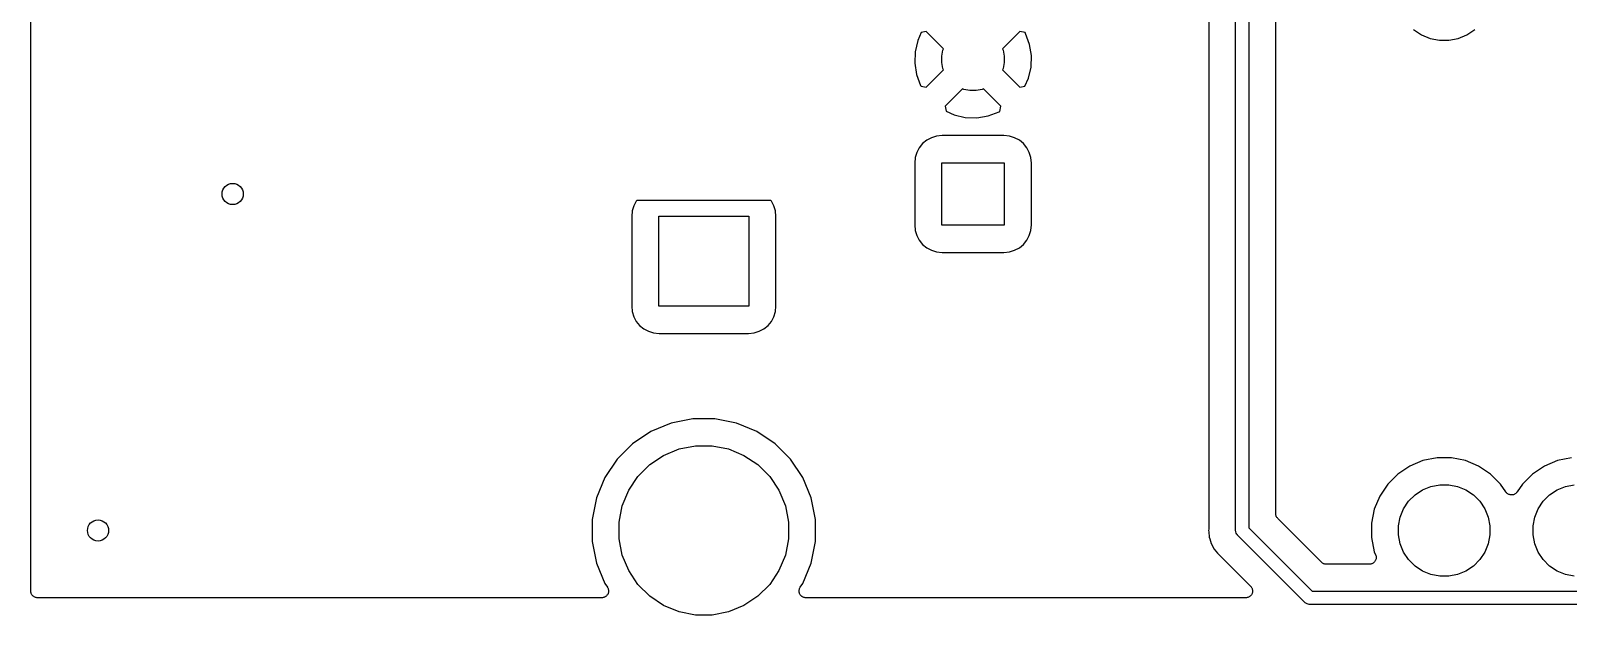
# Model space of a CAD drawing. Extents: x 4.65 to 8.55, y -5.31 to -3.29.
# Drawn here: x 4.65 to 5.792, y -5.313 to -4.879 of the extents above; entities that cross this region are included whole.
import ezdxf

# ---------------------------------------------------------------- set-up
doc = ezdxf.new("R2010")
doc.units = 0
doc.header["$MEASUREMENT"] = 0
doc.layers.add('BLACK', color=7, linetype='CONTINUOUS')

msp = doc.modelspace()

# ---------------------------------------------------------------- linework, layer by layer
at = {"layer": 'BLACK', "linetype": 'CONTINUOUS'}
for p, q in [((4.65, -5.295), (4.65, -3.45565)), ((5.54508, -5.24976), (5.54508, -4.55492)), ((5.55492, -4.55024), (5.55492, -5.24796)), ((5.52508, -4.57992), (5.52508, -5.24853)), ((5.57492, -5.23761), (5.57492, -4.73559)), ((5.30889, -4.88598), (5.30694, -4.89427)), ((5.31156, -4.88009), (5.30889, -4.88598)), ((5.3152, -4.87934), (5.31156, -4.88009)), ((5.32808, -4.89222), (5.3152, -4.87934)), ((5.3848, -4.87934), (5.37192, -4.89222)), ((5.38863, -4.88013), (5.3848, -4.87934)), ((5.38893, -4.88069), (5.38863, -4.88013)), ((5.39197, -4.88881), (5.38893, -4.88069)), ((5.67721, -4.87777), (5.68307, -4.88168)), ((5.68307, -4.88168), (5.68957, -4.88437)), ((5.68957, -4.88437), (5.69648, -4.88575)), ((5.69648, -4.88575), (5.70352, -4.88575)), ((5.70352, -4.88575), (5.71043, -4.88437)), ((5.71043, -4.88437), (5.71693, -4.88168)), ((5.71693, -4.88168), (5.72279, -4.87777)), ((5.30694, -4.89427), (5.30665, -4.90278)), ((5.32677, -4.89771), (5.32766, -4.89322)), ((5.32677, -4.90229), (5.32677, -4.89771)), ((5.32766, -4.89322), (5.32808, -4.89222)), ((5.37192, -4.89222), (5.37234, -4.89322)), ((5.37234, -4.89322), (5.37323, -4.89771)), ((5.37323, -4.89771), (5.37323, -4.90229)), ((5.39335, -4.89722), (5.39197, -4.88881)), ((5.39306, -4.90573), (5.39335, -4.89722)), ((5.30665, -4.90278), (5.30803, -4.91119)), ((5.30803, -4.91119), (5.31107, -4.91931)), ((5.3152, -4.92066), (5.32808, -4.90778)), ((5.32766, -4.90678), (5.32677, -4.90229)), ((5.32808, -4.90778), (5.32766, -4.90678)), ((5.37234, -4.90678), (5.37192, -4.90778)), ((5.37192, -4.90778), (5.3848, -4.92066)), ((5.37323, -4.90229), (5.37234, -4.90678)), ((5.39111, -4.91402), (5.39306, -4.90573)), ((5.31107, -4.91931), (5.31137, -4.91987)), ((5.31137, -4.91987), (5.3152, -4.92066)), ((5.34222, -4.92192), (5.32934, -4.9348)), ((5.34322, -4.92234), (5.34222, -4.92192)), ((5.34771, -4.92323), (5.34322, -4.92234)), ((5.35678, -4.92234), (5.35229, -4.92323)), ((5.35778, -4.92192), (5.35678, -4.92234)), ((5.37066, -4.9348), (5.35778, -4.92192)), ((5.3848, -4.92066), (5.38844, -4.91991)), ((5.38844, -4.91991), (5.39111, -4.91402)), ((5.35229, -4.92323), (5.34771, -4.92323)), ((5.32934, -4.9348), (5.33009, -4.93844)), ((5.33009, -4.93844), (5.33598, -4.94111)), ((5.33598, -4.94111), (5.34427, -4.94306)), ((5.34427, -4.94306), (5.35278, -4.94335)), ((5.35278, -4.94335), (5.36119, -4.94197)), ((5.36119, -4.94197), (5.36931, -4.93893)), ((5.36931, -4.93893), (5.36987, -4.93863)), ((5.36987, -4.93863), (5.37066, -4.9348)), ((5.32702, -4.95665), (5.32285, -4.95706)), ((5.37298, -4.95665), (5.32702, -4.95665)), ((5.37715, -4.95706), (5.37298, -4.95665)), ((5.31006, -4.96561), (5.3082, -4.96908)), ((5.31256, -4.96256), (5.31006, -4.96561)), ((5.31561, -4.96006), (5.31256, -4.96256)), ((5.31908, -4.9582), (5.31561, -4.96006)), ((5.32285, -4.95706), (5.31908, -4.9582)), ((5.38092, -4.9582), (5.37715, -4.95706)), ((5.38439, -4.96006), (5.38092, -4.9582)), ((5.38744, -4.96256), (5.38439, -4.96006)), ((5.38994, -4.96561), (5.38744, -4.96256)), ((5.3918, -4.96908), (5.38994, -4.96561)), ((5.30706, -4.97285), (5.30665, -4.97702)), ((5.30665, -4.97702), (5.30665, -5.02298)), ((5.3082, -4.96908), (5.30706, -4.97285)), ((5.32677, -5.02323), (5.32677, -4.97677)), ((5.32677, -4.97677), (5.37323, -4.97677)), ((5.37323, -4.97677), (5.37323, -5.02323)), ((5.39294, -4.97285), (5.3918, -4.96908)), ((5.39335, -4.97702), (5.39294, -4.97285)), ((5.39335, -5.02298), (5.39335, -4.97702)), ((5.09682, -5.01261), (5.09641, -5.01678)), ((5.09797, -5.00884), (5.09682, -5.01261)), ((5.09983, -5.00537), (5.09797, -5.00884)), ((5.10019, -5.00492), (5.09983, -5.00537)), ((5.19981, -5.00492), (5.10019, -5.00492)), ((5.20017, -5.00537), (5.19981, -5.00492)), ((5.20203, -5.00884), (5.20017, -5.00537)), ((5.20318, -5.01261), (5.20203, -5.00884)), ((5.20359, -5.01678), (5.20318, -5.01261)), ((5.09641, -5.01678), (5.09641, -5.08322)), ((5.11654, -5.08346), (5.11654, -5.01654)), ((5.11654, -5.01654), (5.18346, -5.01654)), ((5.18346, -5.01654), (5.18346, -5.08346)), ((5.20359, -5.08322), (5.20359, -5.01678)), ((5.30665, -5.02298), (5.30706, -5.02715)), ((5.37323, -5.02323), (5.32677, -5.02323)), ((5.39294, -5.02715), (5.39335, -5.02298)), ((5.30706, -5.02715), (5.3082, -5.03092)), ((5.3082, -5.03092), (5.31006, -5.03439)), ((5.31006, -5.03439), (5.31256, -5.03744)), ((5.38744, -5.03744), (5.38994, -5.03439)), ((5.38994, -5.03439), (5.3918, -5.03092)), ((5.3918, -5.03092), (5.39294, -5.02715)), ((5.31256, -5.03744), (5.31561, -5.03994)), ((5.31561, -5.03994), (5.31908, -5.0418)), ((5.31908, -5.0418), (5.32285, -5.04294)), ((5.32285, -5.04294), (5.32702, -5.04335)), ((5.32702, -5.04335), (5.37298, -5.04335)), ((5.37298, -5.04335), (5.37715, -5.04294)), ((5.37715, -5.04294), (5.38092, -5.0418)), ((5.38092, -5.0418), (5.38439, -5.03994)), ((5.38439, -5.03994), (5.38744, -5.03744)), ((5.09641, -5.08322), (5.09682, -5.08739)), ((5.09682, -5.08739), (5.09797, -5.09116)), ((5.09797, -5.09116), (5.09983, -5.09463)), ((5.18346, -5.08346), (5.11654, -5.08346)), ((5.20017, -5.09463), (5.20203, -5.09116)), ((5.20203, -5.09116), (5.20318, -5.08739)), ((5.20318, -5.08739), (5.20359, -5.08322)), ((5.09983, -5.09463), (5.10232, -5.09768)), ((5.10232, -5.09768), (5.10537, -5.10017)), ((5.10537, -5.10017), (5.10884, -5.10203)), ((5.10884, -5.10203), (5.11261, -5.10318)), ((5.11261, -5.10318), (5.11678, -5.10359)), ((5.11678, -5.10359), (5.18322, -5.10359)), ((5.18322, -5.10359), (5.18739, -5.10318)), ((5.18739, -5.10318), (5.19116, -5.10203)), ((5.19116, -5.10203), (5.19463, -5.10017)), ((5.19463, -5.10017), (5.19768, -5.09768)), ((5.19768, -5.09768), (5.20017, -5.09463)), ((5.12579, -5.1702), (5.11069, -5.17645)), ((5.14183, -5.16701), (5.12579, -5.1702)), ((5.15817, -5.16701), (5.14183, -5.16701)), ((5.17421, -5.1702), (5.15817, -5.16701)), ((5.18931, -5.17645), (5.17421, -5.1702)), ((5.11069, -5.17645), (5.0971, -5.18554)), ((5.2029, -5.18554), (5.18931, -5.17645)), ((5.0971, -5.18554), (5.08554, -5.1971)), ((5.10984, -5.20107), (5.12016, -5.19418)), ((5.12016, -5.19418), (5.13163, -5.18943)), ((5.13163, -5.18943), (5.1438, -5.18701)), ((5.1438, -5.18701), (5.1562, -5.18701)), ((5.1562, -5.18701), (5.16837, -5.18943)), ((5.16837, -5.18943), (5.17984, -5.19418)), ((5.17984, -5.19418), (5.19016, -5.20107)), ((5.21446, -5.1971), (5.2029, -5.18554)), ((5.69468, -5.196), (5.68425, -5.19808)), ((5.70532, -5.196), (5.69468, -5.196)), ((5.71575, -5.19808), (5.70532, -5.196)), ((5.79468, -5.196), (5.78425, -5.19808)), ((5.08554, -5.1971), (5.07645, -5.21069)), ((5.10107, -5.20984), (5.10984, -5.20107)), ((5.19016, -5.20107), (5.19893, -5.20984)), ((5.22355, -5.21069), (5.21446, -5.1971)), ((5.66558, -5.20806), (5.65806, -5.21558)), ((5.67442, -5.20215), (5.66558, -5.20806)), ((5.68425, -5.19808), (5.67442, -5.20215)), ((5.72558, -5.20215), (5.71575, -5.19808)), ((5.73442, -5.20806), (5.72558, -5.20215)), ((5.74194, -5.21558), (5.73442, -5.20806)), ((5.76558, -5.20806), (5.75806, -5.21558)), ((5.77442, -5.20215), (5.76558, -5.20806)), ((5.78425, -5.19808), (5.77442, -5.20215)), ((5.07645, -5.21069), (5.0702, -5.22579)), ((5.09418, -5.22016), (5.10107, -5.20984)), ((5.19893, -5.20984), (5.20582, -5.22016)), ((5.2298, -5.22579), (5.22355, -5.21069)), ((5.65806, -5.21558), (5.65215, -5.22442)), ((5.68389, -5.21987), (5.69008, -5.21731)), ((5.69008, -5.21731), (5.69665, -5.216)), ((5.69665, -5.216), (5.70335, -5.216)), ((5.70335, -5.216), (5.70992, -5.21731)), ((5.70992, -5.21731), (5.71611, -5.21987)), ((5.74584, -5.22141), (5.74194, -5.21558)), ((5.75806, -5.21558), (5.75416, -5.22141)), ((5.78389, -5.21987), (5.79008, -5.21731)), ((5.79008, -5.21731), (5.79665, -5.216)), ((5.0702, -5.22579), (5.06701, -5.24183)), ((5.08943, -5.23163), (5.09418, -5.22016)), ((5.20582, -5.22016), (5.21057, -5.23163)), ((5.23299, -5.24183), (5.2298, -5.22579)), ((5.65215, -5.22442), (5.64808, -5.23425)), ((5.66987, -5.23389), (5.67359, -5.22833)), ((5.67359, -5.22833), (5.67833, -5.22359)), ((5.67833, -5.22359), (5.68389, -5.21987)), ((5.71611, -5.21987), (5.72167, -5.22359)), ((5.72167, -5.22359), (5.72641, -5.22833)), ((5.72641, -5.22833), (5.73013, -5.23389)), ((5.74614, -5.22178), (5.74584, -5.22141)), ((5.74644, -5.22215), (5.74614, -5.22178)), ((5.74645, -5.22216), (5.74644, -5.22215)), ((5.74646, -5.22217), (5.74645, -5.22216)), ((5.74682, -5.22246), (5.74646, -5.22217)), ((5.74719, -5.22277), (5.74682, -5.22246)), ((5.7472, -5.22278), (5.74719, -5.22277)), ((5.74721, -5.22279), (5.7472, -5.22278)), ((5.74763, -5.22301), (5.74721, -5.22279)), ((5.74805, -5.22324), (5.74763, -5.22301)), ((5.74806, -5.22324), (5.74805, -5.22324)), ((5.74807, -5.22325), (5.74806, -5.22324)), ((5.74853, -5.22339), (5.74807, -5.22325)), ((5.74898, -5.22353), (5.74853, -5.22339)), ((5.74899, -5.22353), (5.74898, -5.22353)), ((5.74901, -5.22353), (5.74899, -5.22353)), ((5.74948, -5.22358), (5.74901, -5.22353)), ((5.74995, -5.22363), (5.74948, -5.22358)), ((5.74997, -5.22363), (5.74995, -5.22363)), ((5.74998, -5.22363), (5.74997, -5.22363)), ((5.75045, -5.22359), (5.74998, -5.22363)), ((5.75092, -5.22355), (5.75045, -5.22359)), ((5.75094, -5.22354), (5.75092, -5.22355)), ((5.75095, -5.22354), (5.75094, -5.22354)), ((5.75141, -5.22341), (5.75095, -5.22354)), ((5.75186, -5.22327), (5.75141, -5.22341)), ((5.75187, -5.22327), (5.75186, -5.22327)), ((5.75189, -5.22326), (5.75187, -5.22327)), ((5.75231, -5.22304), (5.75189, -5.22326)), ((5.75273, -5.22282), (5.75231, -5.22304)), ((5.75274, -5.22282), (5.75273, -5.22282)), ((5.75275, -5.22281), (5.75274, -5.22282)), ((5.75312, -5.22251), (5.75275, -5.22281)), ((5.75349, -5.22221), (5.75312, -5.22251)), ((5.7535, -5.2222), (5.75349, -5.22221)), ((5.75351, -5.2222), (5.7535, -5.2222)), ((5.75381, -5.22183), (5.75351, -5.2222)), ((5.75412, -5.22147), (5.75381, -5.22183)), ((5.75413, -5.22145), (5.75412, -5.22147)), ((5.75416, -5.22141), (5.75413, -5.22145)), ((5.75413, -5.22145), (5.75413, -5.22145)), ((5.75413, -5.22145), (5.75413, -5.22145)), ((5.76987, -5.23389), (5.77359, -5.22833)), ((5.77359, -5.22833), (5.77833, -5.22359)), ((5.77833, -5.22359), (5.78389, -5.21987)), ((5.06701, -5.24183), (5.06701, -5.25817)), ((5.08701, -5.2438), (5.08943, -5.23163)), ((5.21057, -5.23163), (5.21299, -5.2438)), ((5.23299, -5.25817), (5.23299, -5.24183)), ((5.57497, -5.23807), (5.57492, -5.23761)), ((5.57501, -5.23853), (5.57497, -5.23807)), ((5.57501, -5.23855), (5.57501, -5.23853)), ((5.57502, -5.23858), (5.57501, -5.23855)), ((5.57515, -5.23902), (5.57502, -5.23858)), ((5.57528, -5.23946), (5.57515, -5.23902)), ((5.57529, -5.23949), (5.57528, -5.23946)), ((5.5753, -5.23951), (5.57529, -5.23949)), ((5.57552, -5.23992), (5.5753, -5.23951)), ((5.57573, -5.24033), (5.57552, -5.23992)), ((5.57574, -5.24035), (5.57573, -5.24033)), ((5.57576, -5.24037), (5.57574, -5.24035)), ((5.57605, -5.24073), (5.57576, -5.24037)), ((5.57634, -5.24109), (5.57605, -5.24073)), ((5.57637, -5.24113), (5.57634, -5.24109)), ((5.57639, -5.24114), (5.57637, -5.24113)), ((5.57637, -5.24113), (5.57637, -5.24113)), ((5.57637, -5.24113), (5.57637, -5.24113)), ((5.60886, -5.27361), (5.57639, -5.24114)), ((5.64808, -5.23425), (5.646, -5.24468)), ((5.666, -5.24665), (5.66731, -5.24008)), ((5.66731, -5.24008), (5.66987, -5.23389)), ((5.73013, -5.23389), (5.73269, -5.24008)), ((5.73269, -5.24008), (5.734, -5.24665)), ((5.766, -5.24665), (5.76731, -5.24008)), ((5.76731, -5.24008), (5.76987, -5.23389)), ((5.08701, -5.2562), (5.08701, -5.2438)), ((5.21299, -5.2438), (5.21299, -5.2562)), ((5.52505, -5.24902), (5.52496, -5.25)), ((5.52496, -5.25), (5.52505, -5.25098)), ((5.52508, -5.2486), (5.52505, -5.24881)), ((5.52505, -5.24881), (5.52505, -5.24902)), ((5.52505, -5.25098), (5.52544, -5.25489)), ((5.52508, -5.24853), (5.52508, -5.2486)), ((5.54505, -5.25), (5.54508, -5.24976)), ((5.54508, -5.25024), (5.54505, -5.25)), ((5.54513, -5.25079), (5.54508, -5.25024)), ((5.54515, -5.25096), (5.54513, -5.25079)), ((5.54543, -5.25189), (5.54515, -5.25096)), ((5.54589, -5.25275), (5.54543, -5.25189)), ((5.54635, -5.25331), (5.54589, -5.25275)), ((5.5465, -5.2535), (5.54635, -5.25331)), ((5.54669, -5.25365), (5.5465, -5.2535)), ((5.59635, -5.30331), (5.54669, -5.25365)), ((5.55492, -5.24796), (5.60204, -5.29508)), ((5.646, -5.24468), (5.646, -5.25532)), ((5.666, -5.25335), (5.666, -5.24665)), ((5.66731, -5.25992), (5.666, -5.25335)), ((5.734, -5.25335), (5.73269, -5.25992)), ((5.734, -5.24665), (5.734, -5.25335)), ((5.766, -5.25335), (5.766, -5.24665)), ((5.76731, -5.25992), (5.766, -5.25335)), ((5.06701, -5.25817), (5.0702, -5.27421)), ((5.08943, -5.26837), (5.08701, -5.2562)), ((5.21299, -5.2562), (5.21057, -5.26837)), ((5.2298, -5.27421), (5.23299, -5.25817)), ((5.52544, -5.25489), (5.52582, -5.25613)), ((5.52582, -5.25613), (5.52582, -5.25613)), ((5.52582, -5.25613), (5.52686, -5.25958)), ((5.52686, -5.25958), (5.52918, -5.26391)), ((5.52918, -5.26391), (5.53163, -5.2669)), ((5.646, -5.25532), (5.64808, -5.26575)), ((5.66987, -5.26611), (5.66731, -5.25992)), ((5.73269, -5.25992), (5.73013, -5.26611)), ((5.76987, -5.26611), (5.76731, -5.25992)), ((5.0702, -5.27421), (5.07645, -5.28931)), ((5.09418, -5.27984), (5.08943, -5.26837)), ((5.21057, -5.26837), (5.20582, -5.27984)), ((5.22355, -5.28931), (5.2298, -5.27421)), ((5.53163, -5.2669), (5.53163, -5.2669)), ((5.53163, -5.2669), (5.53229, -5.26771)), ((5.53229, -5.26771), (5.53305, -5.26833)), ((5.53305, -5.26833), (5.53311, -5.26838)), ((5.53311, -5.26838), (5.53325, -5.26853)), ((5.53325, -5.26853), (5.53342, -5.26866)), ((5.53342, -5.26866), (5.55622, -5.29146)), ((5.60921, -5.27391), (5.60886, -5.27361)), ((5.60957, -5.2742), (5.60921, -5.27391)), ((5.60959, -5.27422), (5.60957, -5.2742)), ((5.60961, -5.27423), (5.60959, -5.27422)), ((5.61002, -5.27445), (5.60961, -5.27423)), ((5.61042, -5.27467), (5.61002, -5.27445)), ((5.61045, -5.27468), (5.61042, -5.27467)), ((5.61047, -5.27469), (5.61045, -5.27468)), ((5.61091, -5.27483), (5.61047, -5.27469)), ((5.61135, -5.27497), (5.61091, -5.27483)), ((5.61138, -5.27497), (5.61135, -5.27497)), ((5.61141, -5.27498), (5.61138, -5.27497)), ((5.61186, -5.27503), (5.61141, -5.27498)), ((5.61232, -5.27508), (5.61186, -5.27503)), ((5.61238, -5.27508), (5.61232, -5.27508)), ((5.61239, -5.27508), (5.61238, -5.27508)), ((5.61238, -5.27508), (5.61238, -5.27508)), ((5.61238, -5.27508), (5.61238, -5.27508)), ((5.64446, -5.27508), (5.61239, -5.27508)), ((5.64493, -5.27503), (5.64446, -5.27508)), ((5.6454, -5.27499), (5.64493, -5.27503)), ((5.64541, -5.27498), (5.6454, -5.27499)), ((5.64543, -5.27498), (5.64541, -5.27498)), ((5.64588, -5.27485), (5.64543, -5.27498)), ((5.64634, -5.27471), (5.64588, -5.27485)), ((5.64635, -5.27471), (5.64634, -5.27471)), ((5.64636, -5.2747), (5.64635, -5.27471)), ((5.64678, -5.27448), (5.64636, -5.2747)), ((5.6472, -5.27426), (5.64678, -5.27448)), ((5.64721, -5.27425), (5.6472, -5.27426)), ((5.64722, -5.27424), (5.64721, -5.27425)), ((5.6476, -5.27394), (5.64722, -5.27424)), ((5.64796, -5.27364), (5.6476, -5.27394)), ((5.64797, -5.27363), (5.64796, -5.27364)), ((5.64798, -5.27363), (5.64797, -5.27363)), ((5.64828, -5.27326), (5.64798, -5.27363)), ((5.64808, -5.26575), (5.64908, -5.26817)), ((5.64859, -5.2729), (5.64828, -5.27326)), ((5.6486, -5.27287), (5.64859, -5.27288)), ((5.64859, -5.27288), (5.64859, -5.2729)), ((5.64883, -5.27245), (5.6486, -5.27287)), ((5.64905, -5.27204), (5.64883, -5.27245)), ((5.64906, -5.27203), (5.64905, -5.27204)), ((5.64907, -5.27202), (5.64906, -5.27203)), ((5.64921, -5.27156), (5.64907, -5.27202)), ((5.64908, -5.26817), (5.64909, -5.2682)), ((5.64909, -5.2682), (5.64909, -5.26821)), ((5.64909, -5.26821), (5.64909, -5.26821)), ((5.64909, -5.26821), (5.6491, -5.26823)), ((5.6491, -5.26823), (5.64923, -5.26869)), ((5.64935, -5.27111), (5.64921, -5.27156)), ((5.64923, -5.26869), (5.64937, -5.26914)), ((5.6494, -5.27061), (5.64935, -5.27108)), ((5.64935, -5.27108), (5.64935, -5.2711)), ((5.64935, -5.2711), (5.64935, -5.27111)), ((5.64937, -5.26914), (5.64937, -5.26915)), ((5.64937, -5.26915), (5.64937, -5.26917)), ((5.64937, -5.26917), (5.64941, -5.26964)), ((5.64946, -5.27014), (5.6494, -5.27061)), ((5.64941, -5.26964), (5.64946, -5.27011)), ((5.64946, -5.27011), (5.64945, -5.27013)), ((5.64945, -5.27013), (5.64946, -5.27014)), ((5.67359, -5.27167), (5.66987, -5.26611)), ((5.67833, -5.27641), (5.67359, -5.27167)), ((5.68389, -5.28013), (5.67833, -5.27641)), ((5.72167, -5.27641), (5.71611, -5.28013)), ((5.72641, -5.27167), (5.72167, -5.27641)), ((5.73013, -5.26611), (5.72641, -5.27167)), ((5.77359, -5.27167), (5.76987, -5.26611)), ((5.77833, -5.27641), (5.77359, -5.27167)), ((5.78389, -5.28013), (5.77833, -5.27641)), ((5.10107, -5.29016), (5.09418, -5.27984)), ((5.20582, -5.27984), (5.19893, -5.29016)), ((5.69008, -5.28269), (5.68389, -5.28013)), ((5.69665, -5.284), (5.69008, -5.28269)), ((5.70335, -5.284), (5.69665, -5.284)), ((5.70992, -5.28269), (5.70335, -5.284)), ((5.71611, -5.28013), (5.70992, -5.28269)), ((5.79008, -5.28269), (5.78389, -5.28013)), ((5.79665, -5.284), (5.79008, -5.28269)), ((4.65005, -5.29547), (4.65, -5.295)), ((4.65009, -5.29594), (4.65005, -5.29547)), ((4.65009, -5.29595), (4.65009, -5.29594)), ((4.6501, -5.29597), (4.65009, -5.29595)), ((4.65023, -5.29642), (4.6501, -5.29597)), ((4.65036, -5.29687), (4.65023, -5.29642)), ((4.65037, -5.29689), (4.65036, -5.29687)), ((4.65038, -5.29691), (4.65037, -5.29689)), ((4.6506, -5.29732), (4.65038, -5.29691)), ((4.65082, -5.29774), (4.6506, -5.29732)), ((4.65083, -5.29775), (4.65082, -5.29774)), ((4.65084, -5.29777), (4.65083, -5.29775)), ((4.65113, -5.29813), (4.65084, -5.29777)), ((4.65143, -5.2985), (4.65113, -5.29813)), ((4.65144, -5.29851), (4.65143, -5.2985)), ((4.65145, -5.29852), (4.65144, -5.29851)), ((4.65182, -5.29882), (4.65145, -5.29852)), ((4.65218, -5.29913), (4.65182, -5.29882)), ((4.65219, -5.29913), (4.65218, -5.29913)), ((4.6522, -5.29915), (4.65219, -5.29913)), ((4.65262, -5.29937), (4.6522, -5.29915)), ((4.65303, -5.2996), (4.65262, -5.29937)), ((4.65305, -5.2996), (4.65303, -5.2996)), ((4.65306, -5.29961), (4.65305, -5.2996)), ((4.65351, -5.29975), (4.65306, -5.29961)), ((5.07615, -5.29962), (5.07614, -5.29963)), ((5.07656, -5.2994), (5.07615, -5.29962)), ((5.07645, -5.28931), (5.0784, -5.29222)), ((5.07699, -5.29918), (5.07656, -5.2994)), ((5.077, -5.29917), (5.07699, -5.29918)), ((5.07701, -5.29916), (5.077, -5.29917)), ((5.07738, -5.29886), (5.07701, -5.29916)), ((5.07775, -5.29856), (5.07738, -5.29886)), ((5.07776, -5.29855), (5.07775, -5.29856)), ((5.07807, -5.29818), (5.07776, -5.29855)), ((5.07776, -5.29855), (5.07776, -5.29855)), ((5.07837, -5.29781), (5.07807, -5.29818)), ((5.07838, -5.2978), (5.07837, -5.29781)), ((5.07839, -5.2978), (5.07838, -5.2978)), ((5.07861, -5.29738), (5.07839, -5.2978)), ((5.0784, -5.29222), (5.07842, -5.29226)), ((5.07842, -5.29226), (5.07842, -5.29226)), ((5.07842, -5.29226), (5.07843, -5.29226)), ((5.07843, -5.29226), (5.07844, -5.29228)), ((5.07844, -5.29228), (5.07866, -5.29271)), ((5.07884, -5.29696), (5.07861, -5.29738)), ((5.07866, -5.29271), (5.07888, -5.29313)), ((5.07885, -5.29694), (5.07884, -5.29695)), ((5.07884, -5.29695), (5.07884, -5.29696)), ((5.07899, -5.29648), (5.07885, -5.29694)), ((5.07888, -5.29313), (5.07888, -5.29314)), ((5.07888, -5.29314), (5.07888, -5.29315)), ((5.07888, -5.29315), (5.07902, -5.29361)), ((5.07913, -5.29603), (5.07899, -5.29648)), ((5.07902, -5.29361), (5.07915, -5.29406)), ((5.07914, -5.29602), (5.07913, -5.29603)), ((5.07919, -5.29553), (5.07914, -5.29601)), ((5.07914, -5.29601), (5.07914, -5.29602)), ((5.07915, -5.29406), (5.07915, -5.29407)), ((5.07915, -5.29407), (5.07916, -5.29408)), ((5.07916, -5.29408), (5.0792, -5.29456)), ((5.07924, -5.29506), (5.07919, -5.29553)), ((5.0792, -5.29456), (5.07924, -5.29503)), ((5.07924, -5.29503), (5.07924, -5.29505)), ((5.07924, -5.29505), (5.07924, -5.29506)), ((5.10984, -5.29893), (5.10107, -5.29016)), ((5.12016, -5.30582), (5.10984, -5.29893)), ((5.19016, -5.29893), (5.17984, -5.30582)), ((5.19893, -5.29016), (5.19016, -5.29893)), ((5.22076, -5.29497), (5.22081, -5.29449)), ((5.22076, -5.29498), (5.22076, -5.29497)), ((5.22076, -5.29499), (5.22076, -5.29498)), ((5.2208, -5.29546), (5.22076, -5.29499)), ((5.22085, -5.29594), (5.2208, -5.29546)), ((5.22081, -5.29449), (5.22086, -5.29402)), ((5.22085, -5.29595), (5.22085, -5.29594)), ((5.22085, -5.29596), (5.22085, -5.29595)), ((5.22099, -5.29642), (5.22085, -5.29596)), ((5.22086, -5.29399), (5.221, -5.29353)), ((5.22086, -5.29401), (5.22086, -5.29399)), ((5.22086, -5.29402), (5.22086, -5.29401)), ((5.22112, -5.29687), (5.22099, -5.29642)), ((5.221, -5.29353), (5.22114, -5.29308)), ((5.22113, -5.29688), (5.22112, -5.29687)), ((5.22113, -5.29689), (5.22113, -5.29688)), ((5.22135, -5.29731), (5.22113, -5.29689)), ((5.22114, -5.29308), (5.22115, -5.29307)), ((5.22115, -5.29306), (5.22138, -5.29264)), ((5.22115, -5.29307), (5.22115, -5.29306)), ((5.22158, -5.29774), (5.22135, -5.29731)), ((5.22138, -5.29264), (5.2216, -5.29222)), ((5.22158, -5.29775), (5.22158, -5.29774)), ((5.22159, -5.29776), (5.22158, -5.29775)), ((5.22189, -5.29812), (5.22159, -5.29776)), ((5.2216, -5.29222), (5.22355, -5.28931)), ((5.22219, -5.2985), (5.22189, -5.29812)), ((5.2222, -5.29851), (5.22219, -5.2985)), ((5.22257, -5.29882), (5.2222, -5.29851)), ((5.2222, -5.29851), (5.2222, -5.29851)), ((5.22293, -5.29913), (5.22257, -5.29882)), ((5.22294, -5.29913), (5.22293, -5.29913)), ((5.22295, -5.29914), (5.22294, -5.29913)), ((5.22337, -5.29937), (5.22295, -5.29914)), ((5.22379, -5.2996), (5.22337, -5.29937)), ((5.2238, -5.2996), (5.22379, -5.2996)), ((5.22381, -5.2996), (5.2238, -5.2996)), ((5.22426, -5.29975), (5.22381, -5.2996)), ((5.55459, -5.29962), (5.55458, -5.29963)), ((5.55501, -5.2994), (5.55459, -5.29962)), ((5.55544, -5.29917), (5.55501, -5.2994)), ((5.55545, -5.29916), (5.55544, -5.29917)), ((5.55544, -5.29917), (5.55544, -5.29917)), ((5.55582, -5.29886), (5.55545, -5.29916)), ((5.5562, -5.29856), (5.55582, -5.29886)), ((5.55621, -5.29855), (5.5562, -5.29855)), ((5.5562, -5.29855), (5.5562, -5.29856)), ((5.55651, -5.29818), (5.55621, -5.29855)), ((5.55622, -5.29146), (5.55626, -5.2915)), ((5.55626, -5.2915), (5.55626, -5.2915)), ((5.55626, -5.2915), (5.55626, -5.2915)), ((5.55626, -5.2915), (5.55627, -5.29151)), ((5.55627, -5.29151), (5.55657, -5.29189)), ((5.55682, -5.29781), (5.55651, -5.29818)), ((5.55657, -5.29189), (5.55687, -5.29226)), ((5.55683, -5.2978), (5.55682, -5.2978)), ((5.55682, -5.2978), (5.55682, -5.29781)), ((5.55706, -5.29737), (5.55683, -5.2978)), ((5.55687, -5.29226), (5.55687, -5.29227)), ((5.55687, -5.29227), (5.55688, -5.29228)), ((5.55688, -5.29228), (5.5571, -5.29271)), ((5.55729, -5.29695), (5.55706, -5.29737)), ((5.5571, -5.29271), (5.55732, -5.29313)), ((5.55744, -5.29648), (5.55729, -5.29694)), ((5.55729, -5.29694), (5.55729, -5.29695)), ((5.55729, -5.29695), (5.55729, -5.29695)), ((5.55732, -5.29313), (5.55732, -5.29314)), ((5.55732, -5.29314), (5.55733, -5.29314)), ((5.55733, -5.29314), (5.55746, -5.29361)), ((5.55758, -5.29602), (5.55744, -5.29648)), ((5.55746, -5.29361), (5.5576, -5.29406)), ((5.55763, -5.29553), (5.55758, -5.29601)), ((5.55758, -5.29601), (5.55758, -5.29601)), ((5.55758, -5.29601), (5.55758, -5.29602)), ((5.5576, -5.29406), (5.5576, -5.29407)), ((5.5576, -5.29407), (5.5576, -5.29408)), ((5.5576, -5.29408), (5.55764, -5.29456)), ((5.55768, -5.29505), (5.55763, -5.29553)), ((5.55764, -5.29456), (5.55768, -5.29503)), ((5.55768, -5.29503), (5.55768, -5.29504)), ((5.55768, -5.29504), (5.55768, -5.29505)), ((5.60204, -5.29508), (6.64796, -5.29508)), ((4.65396, -5.29989), (4.65351, -5.29975)), ((4.65398, -5.29989), (4.65396, -5.29989)), ((4.65399, -5.2999), (4.65398, -5.29989)), ((4.65446, -5.29995), (4.65399, -5.2999)), ((4.65493, -5.3), (4.65446, -5.29995)), ((4.65496, -5.3), (4.65493, -5.3)), ((4.65497, -5.3), (4.65496, -5.3)), ((4.655, -5.3), (4.65497, -5.3)), ((4.65497, -5.3), (4.65497, -5.3)), ((5.07424, -5.3), (4.655, -5.3)), ((5.07471, -5.29995), (5.07424, -5.3)), ((5.07519, -5.29991), (5.07471, -5.29995)), ((5.0752, -5.29991), (5.07519, -5.29991)), ((5.07521, -5.2999), (5.0752, -5.29991)), ((5.07566, -5.29977), (5.07521, -5.2999)), ((5.07613, -5.29963), (5.07566, -5.29977)), ((5.07614, -5.29963), (5.07613, -5.29963)), ((5.13163, -5.31057), (5.12016, -5.30582)), ((5.1438, -5.31299), (5.13163, -5.31057)), ((5.16837, -5.31057), (5.1562, -5.31299)), ((5.17984, -5.30582), (5.16837, -5.31057)), ((5.22472, -5.29989), (5.22426, -5.29975)), ((5.22473, -5.29989), (5.22472, -5.29989)), ((5.22474, -5.2999), (5.22473, -5.29989)), ((5.22521, -5.29995), (5.22474, -5.2999)), ((5.22569, -5.3), (5.22521, -5.29995)), ((5.22571, -5.3), (5.22569, -5.3)), ((5.22576, -5.3), (5.22571, -5.3)), ((5.22571, -5.3), (5.22571, -5.3)), ((5.22571, -5.3), (5.22571, -5.3)), ((5.55269, -5.3), (5.22576, -5.3)), ((5.55316, -5.29995), (5.55269, -5.3)), ((5.55364, -5.29991), (5.55316, -5.29995)), ((5.55365, -5.29991), (5.55364, -5.29991)), ((5.55366, -5.2999), (5.55365, -5.29991)), ((5.55411, -5.29977), (5.55366, -5.2999)), ((5.55457, -5.29963), (5.55411, -5.29977)), ((5.55458, -5.29963), (5.55457, -5.29963)), ((5.5965, -5.3035), (5.59635, -5.30331)), ((5.59669, -5.30365), (5.5965, -5.3035)), ((5.59715, -5.30403), (5.59669, -5.30365)), ((5.59669, -5.30365), (5.59669, -5.30365)), ((5.59725, -5.30411), (5.59715, -5.30403)), ((5.59811, -5.30457), (5.59725, -5.30411)), ((5.59904, -5.30485), (5.59811, -5.30457)), ((5.59976, -5.30492), (5.59904, -5.30485)), ((5.6, -5.30495), (5.59976, -5.30492)), ((5.59976, -5.30492), (5.59976, -5.30492)), ((5.60024, -5.30492), (5.6, -5.30495)), ((6.64976, -5.30492), (5.60024, -5.30492)), ((5.1562, -5.31299), (5.1438, -5.31299))]:
    msp.add_line(p, q, dxfattribs=at)
at = {"layer": 'BLACK'}
for centre in [(4.8, -5), (4.7, -5.25)]:
    msp.add_circle(centre, 0.00787, dxfattribs=at)

doc.saveas('drawing.dxf')
